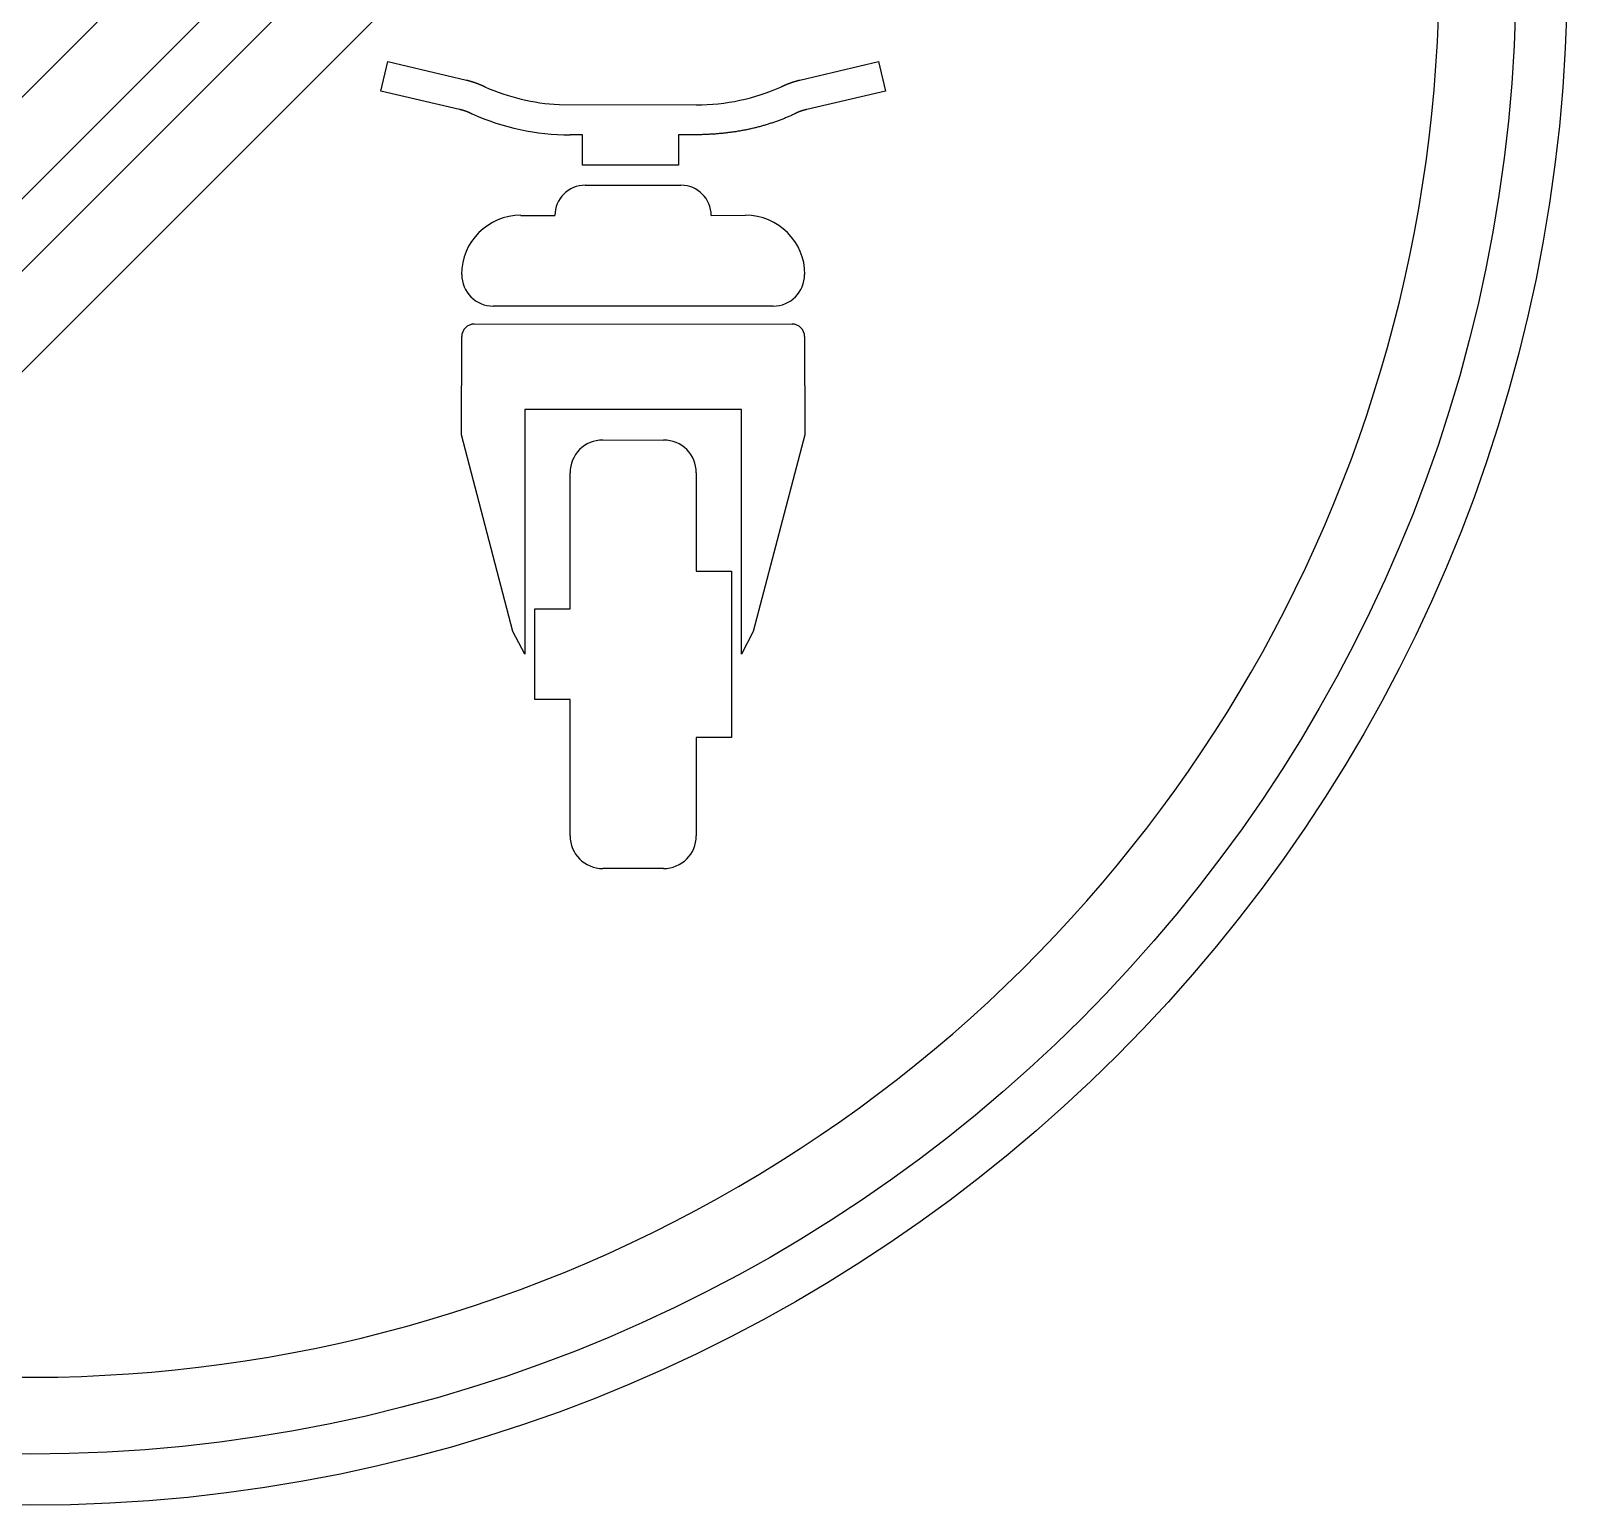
# Model space of a CAD drawing. Extents: x 0 to 600, y 0 to 600.
# Drawn here: x 300 to 600, y 0 to 288 of the extents above; entities that cross this region are included whole.
import ezdxf

# ---------------------------------------------------------------- set-up
doc = ezdxf.new("R2010")
doc.units = 0
doc.header["$LTSCALE"] = 25
doc.linetypes.add('AUSGEZOGEN', pattern=[0])
doc.layers.get('0').update_dxf_attribs({"linetype": 'AUSGEZOGEN'})

msp = doc.modelspace()

# ---------------------------------------------------------------- linework, layer by layer
for p, q in [((117.55, 94.26), (505.79, 482.47)), ((514.82, 471.7), (128.3, 85.18)), ((136.29, 79.03), (521, 463.74)), ((529.06, 452.07), (147.76, 70.99)), ((368.36, 276.19), (369.69, 281.95)), ((369.69, 281.95), (385.06, 278.36)), ((450.17, 278.36), (465.54, 281.95)), ((465.54, 281.95), (466.87, 276.19)), ((383.73, 272.6), (368.36, 276.19)), ((385.06, 278.36), (385.09, 278.35)), ((385.09, 278.35), (385.13, 278.34)), ((385.13, 278.34), (385.17, 278.33)), ((385.17, 278.33), (385.21, 278.32)), ((385.21, 278.32), (385.25, 278.31)), ((385.25, 278.31), (385.28, 278.3)), ((385.28, 278.3), (385.32, 278.29)), ((385.32, 278.29), (385.36, 278.28)), ((385.36, 278.28), (385.4, 278.27)), ((385.4, 278.27), (385.43, 278.26)), ((385.43, 278.26), (385.47, 278.25)), ((385.47, 278.25), (385.51, 278.24)), ((385.51, 278.24), (385.54, 278.23)), ((385.54, 278.23), (385.58, 278.22)), ((385.58, 278.22), (385.62, 278.21)), ((385.62, 278.21), (385.65, 278.2)), ((385.65, 278.2), (385.69, 278.19)), ((385.69, 278.19), (385.73, 278.18)), ((385.73, 278.18), (385.76, 278.17)), ((385.76, 278.17), (385.8, 278.16)), ((385.8, 278.16), (385.84, 278.15)), ((385.84, 278.15), (385.87, 278.14)), ((385.87, 278.14), (385.91, 278.13)), ((385.91, 278.13), (385.95, 278.12)), ((385.95, 278.12), (385.98, 278.1)), ((385.98, 278.1), (386.02, 278.09)), ((386.02, 278.09), (386.05, 278.08)), ((386.05, 278.08), (386.09, 278.07)), ((386.09, 278.07), (386.13, 278.06)), ((386.13, 278.06), (386.16, 278.05)), ((386.16, 278.05), (386.2, 278.04)), ((386.2, 278.04), (386.23, 278.03)), ((386.23, 278.03), (386.27, 278.01)), ((386.27, 278.01), (386.3, 278)), ((386.3, 278), (386.34, 277.99)), ((386.34, 277.99), (386.38, 277.98)), ((386.38, 277.98), (386.41, 277.97)), ((386.41, 277.97), (386.45, 277.96)), ((386.45, 277.96), (386.48, 277.94)), ((386.48, 277.94), (386.52, 277.93)), ((386.52, 277.93), (386.55, 277.92)), ((386.55, 277.92), (386.59, 277.91)), ((386.59, 277.91), (386.62, 277.9)), ((386.62, 277.9), (386.66, 277.88)), ((386.66, 277.88), (386.69, 277.87)), ((386.69, 277.87), (386.73, 277.86)), ((386.73, 277.86), (386.77, 277.85)), ((386.77, 277.85), (386.8, 277.83)), ((386.8, 277.83), (386.84, 277.82)), ((386.84, 277.82), (386.87, 277.81)), ((386.87, 277.81), (386.91, 277.8)), ((386.91, 277.8), (386.94, 277.78)), ((386.94, 277.78), (386.98, 277.77)), ((386.98, 277.77), (387.01, 277.76)), ((387.01, 277.76), (387.05, 277.74)), ((387.05, 277.74), (387.08, 277.73)), ((387.08, 277.73), (387.12, 277.72)), ((387.12, 277.72), (387.15, 277.7)), ((387.15, 277.7), (387.19, 277.69)), ((387.19, 277.69), (387.22, 277.68)), ((387.22, 277.68), (387.26, 277.66)), ((387.26, 277.66), (387.29, 277.65)), ((387.29, 277.65), (387.33, 277.64)), ((387.33, 277.64), (387.37, 277.62)), ((387.37, 277.62), (387.4, 277.61)), ((387.4, 277.61), (387.44, 277.6)), ((387.44, 277.6), (387.47, 277.58)), ((387.47, 277.58), (387.51, 277.57)), ((387.51, 277.57), (387.54, 277.55)), ((387.54, 277.55), (387.58, 277.54)), ((387.58, 277.54), (387.61, 277.52)), ((387.61, 277.52), (387.65, 277.51)), ((387.65, 277.51), (387.68, 277.5)), ((387.68, 277.5), (387.72, 277.48)), ((387.72, 277.48), (387.76, 277.47)), ((387.76, 277.47), (387.79, 277.45)), ((387.79, 277.45), (387.83, 277.44)), ((387.83, 277.44), (387.86, 277.42)), ((387.86, 277.42), (387.9, 277.41)), ((387.9, 277.41), (387.94, 277.39)), ((387.94, 277.39), (387.97, 277.37)), ((387.97, 277.37), (388.01, 277.36)), ((388.01, 277.36), (388.04, 277.34)), ((388.04, 277.34), (388.08, 277.33)), ((388.08, 277.33), (388.12, 277.31)), ((388.12, 277.31), (388.15, 277.3)), ((388.15, 277.3), (388.19, 277.28)), ((388.19, 277.28), (388.23, 277.26)), ((388.23, 277.26), (388.26, 277.25)), ((388.26, 277.25), (388.3, 277.23)), ((388.3, 277.23), (388.34, 277.22)), ((388.34, 277.22), (388.37, 277.2)), ((388.37, 277.2), (388.41, 277.18)), ((388.41, 277.18), (388.45, 277.17)), ((388.45, 277.17), (388.48, 277.15)), ((388.48, 277.15), (388.52, 277.13)), ((388.52, 277.13), (388.56, 277.11)), ((388.56, 277.11), (388.59, 277.1)), ((388.59, 277.1), (388.63, 277.08)), ((388.63, 277.08), (388.67, 277.06)), ((388.67, 277.06), (388.66, 277.04)), ((388.67, 277.06), (388.67, 277.07)), ((388.67, 277.07), (388.67, 277.06)), ((446.56, 277.06), (446.6, 277.08)), ((446.59, 277.04), (446.56, 277.06)), ((446.6, 277.08), (446.64, 277.1)), ((446.64, 277.1), (446.67, 277.11)), ((446.67, 277.11), (446.71, 277.13)), ((446.71, 277.13), (446.75, 277.15)), ((446.75, 277.15), (446.78, 277.17)), ((446.78, 277.17), (446.82, 277.18)), ((446.82, 277.18), (446.86, 277.2)), ((446.86, 277.2), (446.89, 277.22)), ((446.89, 277.22), (446.93, 277.23)), ((446.93, 277.23), (446.97, 277.25)), ((446.97, 277.25), (447, 277.26)), ((447, 277.26), (447.04, 277.28)), ((447.04, 277.28), (447.08, 277.3)), ((447.08, 277.3), (447.11, 277.31)), ((447.11, 277.31), (447.15, 277.33)), ((447.15, 277.33), (447.19, 277.34)), ((447.19, 277.34), (447.22, 277.36)), ((447.22, 277.36), (447.26, 277.37)), ((447.26, 277.37), (447.29, 277.39)), ((447.29, 277.39), (447.33, 277.41)), ((447.33, 277.41), (447.37, 277.42)), ((447.37, 277.42), (447.4, 277.44)), ((447.4, 277.44), (447.44, 277.45)), ((447.44, 277.45), (447.47, 277.47)), ((447.47, 277.47), (447.51, 277.48)), ((447.51, 277.48), (447.54, 277.5)), ((447.54, 277.5), (447.58, 277.51)), ((447.58, 277.51), (447.62, 277.52)), ((447.62, 277.52), (447.65, 277.54)), ((447.65, 277.54), (447.69, 277.55)), ((447.69, 277.55), (447.72, 277.57)), ((447.72, 277.57), (447.76, 277.58)), ((447.76, 277.58), (447.79, 277.6)), ((447.79, 277.6), (447.83, 277.61)), ((447.83, 277.61), (447.86, 277.62)), ((447.86, 277.62), (447.9, 277.64)), ((447.9, 277.64), (447.94, 277.65)), ((447.94, 277.65), (447.97, 277.66)), ((447.97, 277.66), (448.01, 277.68)), ((448.01, 277.68), (448.04, 277.69)), ((448.04, 277.69), (448.08, 277.7)), ((448.08, 277.7), (448.11, 277.72)), ((448.11, 277.72), (448.15, 277.73)), ((448.15, 277.73), (448.18, 277.74)), ((448.18, 277.74), (448.22, 277.76)), ((448.22, 277.76), (448.25, 277.77)), ((448.25, 277.77), (448.29, 277.78)), ((448.29, 277.78), (448.32, 277.8)), ((448.32, 277.8), (448.36, 277.81)), ((448.36, 277.81), (448.39, 277.82)), ((448.39, 277.82), (448.43, 277.83)), ((448.43, 277.83), (448.46, 277.85)), ((448.46, 277.85), (448.5, 277.86)), ((448.5, 277.86), (448.54, 277.87)), ((448.54, 277.87), (448.57, 277.88)), ((448.57, 277.88), (448.61, 277.9)), ((448.61, 277.9), (448.64, 277.91)), ((448.64, 277.91), (448.68, 277.92)), ((448.68, 277.92), (448.71, 277.93)), ((448.71, 277.93), (448.75, 277.94)), ((448.75, 277.94), (448.78, 277.96)), ((448.78, 277.96), (448.82, 277.97)), ((448.82, 277.97), (448.85, 277.98)), ((448.85, 277.98), (448.89, 277.99)), ((448.89, 277.99), (448.93, 278)), ((448.93, 278), (448.96, 278.01)), ((448.96, 278.01), (449, 278.03)), ((449, 278.03), (449.03, 278.04)), ((449.03, 278.04), (449.07, 278.05)), ((449.07, 278.05), (449.1, 278.06)), ((449.1, 278.06), (449.14, 278.07)), ((449.14, 278.07), (449.18, 278.08)), ((449.18, 278.08), (449.21, 278.09)), ((449.21, 278.09), (449.25, 278.1)), ((449.25, 278.1), (449.28, 278.12)), ((449.28, 278.12), (449.32, 278.13)), ((449.32, 278.13), (449.36, 278.14)), ((449.36, 278.14), (449.39, 278.15)), ((449.39, 278.15), (449.43, 278.16)), ((449.43, 278.16), (449.47, 278.17)), ((449.47, 278.17), (449.5, 278.18)), ((449.5, 278.18), (449.54, 278.19)), ((449.54, 278.19), (449.58, 278.2)), ((449.58, 278.2), (449.61, 278.21)), ((449.61, 278.21), (449.65, 278.22)), ((449.65, 278.22), (449.69, 278.23)), ((449.69, 278.23), (449.72, 278.24)), ((449.72, 278.24), (449.76, 278.25)), ((449.76, 278.25), (449.8, 278.26)), ((449.8, 278.26), (449.83, 278.27)), ((449.83, 278.27), (449.87, 278.28)), ((449.87, 278.28), (449.91, 278.29)), ((449.91, 278.29), (449.95, 278.3)), ((449.95, 278.3), (449.98, 278.31)), ((449.98, 278.31), (450.02, 278.32)), ((450.02, 278.32), (450.06, 278.33)), ((450.06, 278.33), (450.1, 278.34)), ((450.1, 278.34), (450.14, 278.35)), ((450.14, 278.35), (450.17, 278.36)), ((466.87, 276.19), (451.5, 272.6)), ((403.16, 273.56), (429.95, 273.5)), ((383.76, 272.6), (383.73, 272.6)), ((383.79, 272.59), (383.76, 272.6)), ((383.83, 272.58), (383.79, 272.59)), ((383.86, 272.57), (383.83, 272.58)), ((383.89, 272.56), (383.86, 272.57)), ((383.92, 272.56), (383.89, 272.56)), ((383.95, 272.55), (383.92, 272.56)), ((383.98, 272.54), (383.95, 272.55)), ((384.02, 272.53), (383.98, 272.54)), ((384.05, 272.52), (384.02, 272.53)), ((384.08, 272.52), (384.05, 272.52)), ((384.11, 272.51), (384.08, 272.52)), ((384.14, 272.5), (384.11, 272.51)), ((384.17, 272.49), (384.14, 272.5)), ((384.2, 272.48), (384.17, 272.49)), ((384.22, 272.48), (384.2, 272.48)), ((384.25, 272.47), (384.22, 272.48)), ((384.28, 272.46), (384.25, 272.47)), ((384.31, 272.45), (384.28, 272.46)), ((384.34, 272.44), (384.31, 272.45)), ((384.37, 272.44), (384.34, 272.44)), ((384.39, 272.43), (384.37, 272.44)), ((384.42, 272.42), (384.39, 272.43)), ((384.45, 272.41), (384.42, 272.42)), ((384.48, 272.4), (384.45, 272.41)), ((384.5, 272.4), (384.48, 272.4)), ((384.53, 272.39), (384.5, 272.4)), ((384.56, 272.38), (384.53, 272.39)), ((384.58, 272.37), (384.56, 272.38)), ((384.61, 272.36), (384.58, 272.37)), ((384.63, 272.35), (384.61, 272.36)), ((384.66, 272.35), (384.63, 272.35)), ((384.68, 272.34), (384.66, 272.35)), ((384.71, 272.33), (384.68, 272.34)), ((384.73, 272.32), (384.71, 272.33)), ((384.76, 272.31), (384.73, 272.32)), ((384.78, 272.3), (384.76, 272.31)), ((384.81, 272.3), (384.78, 272.3)), ((384.83, 272.29), (384.81, 272.3)), ((384.86, 272.28), (384.83, 272.29)), ((384.88, 272.27), (384.86, 272.28)), ((384.91, 272.26), (384.88, 272.27)), ((384.93, 272.25), (384.91, 272.26)), ((384.95, 272.24), (384.93, 272.25)), ((384.98, 272.24), (384.95, 272.24)), ((385, 272.23), (384.98, 272.24)), ((385.02, 272.22), (385, 272.23)), ((385.05, 272.21), (385.02, 272.22)), ((385.07, 272.2), (385.05, 272.21)), ((385.09, 272.19), (385.07, 272.2)), ((385.12, 272.18), (385.09, 272.19)), ((385.14, 272.17), (385.12, 272.18)), ((385.16, 272.16), (385.14, 272.17)), ((385.18, 272.16), (385.16, 272.16)), ((385.21, 272.15), (385.18, 272.16)), ((385.23, 272.14), (385.21, 272.15)), ((385.25, 272.13), (385.23, 272.14)), ((385.27, 272.12), (385.25, 272.13)), ((385.3, 272.11), (385.27, 272.12)), ((385.32, 272.1), (385.3, 272.11)), ((385.34, 272.09), (385.32, 272.1)), ((385.36, 272.08), (385.34, 272.09)), ((385.38, 272.07), (385.36, 272.08)), ((385.41, 272.06), (385.38, 272.07)), ((385.43, 272.06), (385.41, 272.06)), ((385.45, 272.05), (385.43, 272.06)), ((385.47, 272.04), (385.45, 272.05)), ((385.49, 272.03), (385.47, 272.04)), ((385.51, 272.02), (385.49, 272.03)), ((385.53, 272.01), (385.51, 272.02)), ((385.56, 272), (385.53, 272.01)), ((385.58, 271.99), (385.56, 272)), ((385.6, 271.98), (385.58, 271.99)), ((385.62, 271.97), (385.6, 271.98)), ((385.64, 271.96), (385.62, 271.97)), ((385.66, 271.95), (385.64, 271.96)), ((385.68, 271.94), (385.66, 271.95)), ((385.71, 271.93), (385.68, 271.94)), ((385.73, 271.92), (385.71, 271.93)), ((385.75, 271.91), (385.73, 271.92)), ((385.77, 271.9), (385.75, 271.91)), ((385.79, 271.89), (385.77, 271.9)), ((385.81, 271.88), (385.79, 271.89)), ((385.83, 271.87), (385.81, 271.88)), ((385.86, 271.86), (385.83, 271.87)), ((385.88, 271.85), (385.86, 271.86)), ((385.9, 271.84), (385.88, 271.85)), ((385.92, 271.83), (385.9, 271.84)), ((385.94, 271.82), (385.92, 271.83)), ((385.96, 271.81), (385.94, 271.82)), ((385.98, 271.8), (385.96, 271.81)), ((386.01, 271.79), (385.98, 271.8)), ((386.03, 271.78), (386.01, 271.79)), ((386.05, 271.76), (386.03, 271.78)), ((386.07, 271.75), (386.05, 271.76)), ((386.09, 271.74), (386.07, 271.75)), ((386.12, 271.73), (386.09, 271.74)), ((386.14, 271.72), (386.12, 271.73)), ((386.16, 271.71), (386.14, 271.72)), ((386.18, 271.7), (386.16, 271.71)), ((386.2, 271.73), (386.18, 271.7)), ((444.87, 270.02), (444.69, 269.96)), ((445.05, 270.08), (444.87, 270.02)), ((445.23, 270.14), (445.05, 270.08)), ((445.41, 270.2), (445.23, 270.14)), ((445.59, 270.27), (445.41, 270.2)), ((445.77, 270.33), (445.59, 270.27)), ((445.95, 270.4), (445.77, 270.33)), ((446.13, 270.46), (445.95, 270.4)), ((446.3, 270.53), (446.13, 270.46)), ((446.48, 270.6), (446.3, 270.53)), ((446.66, 270.66), (446.48, 270.6)), ((446.83, 270.73), (446.66, 270.66)), ((447, 270.8), (446.83, 270.73)), ((447.18, 270.87), (447, 270.8)), ((447.35, 270.94), (447.18, 270.87)), ((447.52, 271.02), (447.35, 270.94)), ((447.7, 271.09), (447.52, 271.02)), ((447.87, 271.16), (447.7, 271.09)), ((448.04, 271.24), (447.87, 271.16)), ((448.21, 271.31), (448.04, 271.24)), ((448.38, 271.39), (448.21, 271.31)), ((448.55, 271.46), (448.38, 271.39)), ((448.71, 271.54), (448.55, 271.46)), ((448.88, 271.62), (448.71, 271.54)), ((449.05, 271.7), (448.88, 271.62)), ((449.07, 271.71), (449.05, 271.7)), ((449.05, 271.7), (449.05, 271.7)), ((449.09, 271.72), (449.07, 271.71)), ((449.11, 271.73), (449.09, 271.72)), ((449.14, 271.74), (449.11, 271.73)), ((449.16, 271.75), (449.14, 271.74)), ((449.18, 271.76), (449.16, 271.75)), ((449.2, 271.78), (449.18, 271.76)), ((449.22, 271.79), (449.2, 271.78)), ((449.25, 271.8), (449.22, 271.79)), ((449.27, 271.81), (449.25, 271.8)), ((449.29, 271.82), (449.27, 271.81)), ((449.31, 271.83), (449.29, 271.82)), ((449.33, 271.84), (449.31, 271.83)), ((449.35, 271.85), (449.33, 271.84)), ((449.37, 271.86), (449.35, 271.85)), ((449.4, 271.87), (449.37, 271.86)), ((449.42, 271.88), (449.4, 271.87)), ((449.44, 271.89), (449.42, 271.88)), ((449.46, 271.9), (449.44, 271.89)), ((449.48, 271.91), (449.46, 271.9)), ((449.5, 271.92), (449.48, 271.91)), ((449.52, 271.93), (449.5, 271.92)), ((449.55, 271.94), (449.52, 271.93)), ((449.57, 271.95), (449.55, 271.94)), ((449.59, 271.96), (449.57, 271.95)), ((449.61, 271.97), (449.59, 271.96)), ((449.63, 271.98), (449.61, 271.97)), ((449.65, 271.99), (449.63, 271.98)), ((449.67, 272), (449.65, 271.99)), ((449.69, 272.01), (449.67, 272)), ((449.72, 272.02), (449.69, 272.01)), ((449.74, 272.03), (449.72, 272.02)), ((449.76, 272.04), (449.74, 272.03)), ((449.78, 272.05), (449.76, 272.04)), ((449.8, 272.06), (449.78, 272.05)), ((449.82, 272.06), (449.8, 272.06)), ((449.85, 272.07), (449.82, 272.06)), ((449.87, 272.08), (449.85, 272.07)), ((449.89, 272.09), (449.87, 272.08)), ((449.91, 272.1), (449.89, 272.09)), ((449.93, 272.11), (449.91, 272.1)), ((449.96, 272.12), (449.93, 272.11)), ((449.98, 272.13), (449.96, 272.12)), ((450, 272.14), (449.98, 272.13)), ((450.02, 272.15), (450, 272.14)), ((450.05, 272.16), (450.02, 272.15)), ((450.07, 272.16), (450.05, 272.16)), ((450.09, 272.17), (450.07, 272.16)), ((450.11, 272.18), (450.09, 272.17)), ((450.14, 272.19), (450.11, 272.18)), ((450.16, 272.2), (450.14, 272.19)), ((450.18, 272.21), (450.16, 272.2)), ((450.21, 272.22), (450.18, 272.21)), ((450.23, 272.23), (450.21, 272.22)), ((450.25, 272.24), (450.23, 272.23)), ((450.28, 272.24), (450.25, 272.24)), ((450.3, 272.25), (450.28, 272.24)), ((450.32, 272.26), (450.3, 272.25)), ((450.35, 272.27), (450.32, 272.26)), ((450.37, 272.28), (450.35, 272.27)), ((450.4, 272.29), (450.37, 272.28)), ((450.42, 272.3), (450.4, 272.29)), ((450.45, 272.3), (450.42, 272.3)), ((450.47, 272.31), (450.45, 272.3)), ((450.49, 272.32), (450.47, 272.31)), ((450.52, 272.33), (450.49, 272.32)), ((450.55, 272.34), (450.52, 272.33)), ((450.57, 272.35), (450.55, 272.34)), ((450.6, 272.35), (450.57, 272.35)), ((450.62, 272.36), (450.6, 272.35)), ((450.65, 272.37), (450.62, 272.36)), ((450.67, 272.38), (450.65, 272.37)), ((450.7, 272.39), (450.67, 272.38)), ((450.73, 272.4), (450.7, 272.39)), ((450.75, 272.4), (450.73, 272.4)), ((450.78, 272.41), (450.75, 272.4)), ((450.81, 272.42), (450.78, 272.41)), ((450.84, 272.43), (450.81, 272.42)), ((450.86, 272.44), (450.84, 272.43)), ((450.89, 272.44), (450.86, 272.44)), ((450.92, 272.45), (450.89, 272.44)), ((450.95, 272.46), (450.92, 272.45)), ((450.98, 272.47), (450.95, 272.46)), ((451.01, 272.48), (450.98, 272.47)), ((451.03, 272.48), (451.01, 272.48)), ((451.06, 272.49), (451.03, 272.48)), ((451.09, 272.5), (451.06, 272.49)), ((451.12, 272.51), (451.09, 272.5)), ((451.15, 272.52), (451.12, 272.51)), ((451.18, 272.52), (451.15, 272.52)), ((451.21, 272.53), (451.18, 272.52)), ((451.25, 272.54), (451.21, 272.53)), ((451.28, 272.55), (451.25, 272.54)), ((451.31, 272.56), (451.28, 272.55)), ((451.34, 272.56), (451.31, 272.56)), ((451.37, 272.57), (451.34, 272.56)), ((451.4, 272.58), (451.37, 272.57)), ((451.44, 272.59), (451.4, 272.58)), ((451.47, 272.6), (451.44, 272.59)), ((451.5, 272.6), (451.47, 272.6)), ((407.76, 267.67), (405.3, 267.67)), ((407.76, 261.76), (407.76, 267.67)), ((429.93, 267.67), (426.48, 267.67)), ((426.48, 267.67), (426.48, 261.76)), ((430.14, 267.67), (429.93, 267.67)), ((430.35, 267.67), (430.14, 267.67)), ((430.55, 267.68), (430.35, 267.67)), ((430.76, 267.68), (430.55, 267.68)), ((430.96, 267.68), (430.76, 267.68)), ((431.17, 267.69), (430.96, 267.68)), ((431.37, 267.69), (431.17, 267.69)), ((431.58, 267.7), (431.37, 267.69)), ((431.79, 267.71), (431.58, 267.7)), ((431.99, 267.72), (431.79, 267.71)), ((432.2, 267.73), (431.99, 267.72)), ((432.4, 267.74), (432.2, 267.73)), ((432.6, 267.75), (432.4, 267.74)), ((432.81, 267.76), (432.6, 267.75)), ((433.01, 267.77), (432.81, 267.76)), ((433.22, 267.78), (433.01, 267.77)), ((433.42, 267.8), (433.22, 267.78)), ((433.62, 267.81), (433.42, 267.8)), ((433.83, 267.83), (433.62, 267.81)), ((434.03, 267.84), (433.83, 267.83)), ((434.23, 267.86), (434.03, 267.84)), ((434.44, 267.88), (434.23, 267.86)), ((434.64, 267.9), (434.44, 267.88)), ((434.84, 267.92), (434.64, 267.9)), ((435.04, 267.94), (434.84, 267.92)), ((435.24, 267.96), (435.04, 267.94)), ((435.45, 267.98), (435.24, 267.96)), ((435.65, 268), (435.45, 267.98)), ((435.85, 268.03), (435.65, 268)), ((436.05, 268.05), (435.85, 268.03)), ((436.25, 268.08), (436.05, 268.05)), ((436.45, 268.1), (436.25, 268.08)), ((436.65, 268.13), (436.45, 268.1)), ((436.85, 268.16), (436.65, 268.13)), ((437.05, 268.18), (436.85, 268.16)), ((437.25, 268.21), (437.05, 268.18)), ((437.44, 268.24), (437.25, 268.21)), ((437.64, 268.27), (437.44, 268.24)), ((437.84, 268.3), (437.64, 268.27)), ((438.04, 268.34), (437.84, 268.3)), ((438.23, 268.37), (438.04, 268.34)), ((438.43, 268.4), (438.23, 268.37)), ((438.63, 268.44), (438.43, 268.4)), ((438.82, 268.47), (438.63, 268.44)), ((439.02, 268.51), (438.82, 268.47)), ((439.21, 268.55), (439.02, 268.51)), ((439.41, 268.58), (439.21, 268.55)), ((439.6, 268.62), (439.41, 268.58)), ((439.8, 268.66), (439.6, 268.62)), ((439.99, 268.7), (439.8, 268.66)), ((440.19, 268.74), (439.99, 268.7)), ((440.38, 268.78), (440.19, 268.74)), ((440.57, 268.83), (440.38, 268.78)), ((440.76, 268.87), (440.57, 268.83)), ((440.95, 268.91), (440.76, 268.87)), ((441.15, 268.96), (440.95, 268.91)), ((441.34, 269), (441.15, 268.96)), ((441.53, 269.05), (441.34, 269)), ((441.72, 269.1), (441.53, 269.05)), ((441.91, 269.14), (441.72, 269.1)), ((442.1, 269.19), (441.91, 269.14)), ((442.28, 269.24), (442.1, 269.19)), ((442.47, 269.29), (442.28, 269.24)), ((442.66, 269.34), (442.47, 269.29)), ((442.85, 269.4), (442.66, 269.34)), ((443.03, 269.45), (442.85, 269.4)), ((443.22, 269.5), (443.03, 269.45)), ((443.41, 269.56), (443.22, 269.5)), ((443.59, 269.61), (443.41, 269.56)), ((443.78, 269.67), (443.59, 269.61)), ((443.96, 269.72), (443.78, 269.67)), ((444.14, 269.78), (443.96, 269.72)), ((444.33, 269.84), (444.14, 269.78)), ((444.51, 269.9), (444.33, 269.84)), ((444.69, 269.96), (444.51, 269.9)), ((426.48, 261.76), (407.76, 261.76)), ((408.25, 257.8), (426.95, 257.8)), ((395.7, 251.91), (395.72, 251.91)), ((395.72, 251.91), (402.35, 251.9)), ((432.85, 251.9), (439.55, 251.95)), ((384.15, 240.35), (384.1, 240.35)), ((451.15, 240.35), (451.1, 240.35)), ((444.95, 234.2), (390.3, 234.2)), ((384.12, 209.05), (384.15, 228.25)), ((386.58, 230.73), (448.65, 230.7)), ((451.1, 228.25), (451.11, 209.05)), ((438.8, 213.98), (396.44, 213.98)), ((396.44, 213.98), (396.44, 166.2)), ((438.8, 166.2), (438.8, 213.98)), ((394.15, 170.63), (384.12, 209.05)), ((411.7, 208.07), (423.55, 208.05)), ((451.11, 209.05), (441.07, 170.63)), ((405.3, 175.07), (405.3, 201.65)), ((429.95, 201.65), (429.93, 182.46)), ((429.93, 182.46), (436.83, 182.46)), ((436.83, 182.46), (436.83, 149.95)), ((398.41, 157.34), (398.41, 175.07)), ((398.41, 175.07), (405.3, 175.07)), ((396.44, 166.2), (394.15, 170.63)), ((441.07, 170.63), (438.8, 166.2)), ((405.3, 157.34), (398.41, 157.34)), ((405.3, 130.75), (405.3, 157.34)), ((436.83, 149.95), (429.93, 149.95)), ((429.93, 149.95), (429.95, 130.75)), ((423.55, 124.35), (411.7, 124.35))]:
    msp.add_line(p, q)
for radius in [300, 290]:
    msp.add_circle((300, 300), radius)
for centre, radius, start, end in [((299.55, 300), 274.55, 56.595, 213.415), ((300, 300), 275, 236.385, 360), ((405.3, 314.4), 40.9, 246, 267), ((429.95, 314.4), 40.9, 270, 294), ((405.3, 314.4), 46.75, 245.885, 270), ((408.25, 251.9), 5.9, 90.005, 180), ((426.95, 251.9), 5.9, 0, 90), ((395.7, 240.35), 11.6, 90, 180), ((439.55, 240.35), 11.6, 0, 90), ((390.3, 240.35), 6.15, 180, 270), ((444.95, 240.35), 6.15, 270, 360), ((386.6, 228.25), 2.45, 90, 180), ((448.65, 228.25), 2.45, 0, 90), ((411.7, 201.65), 6.4, 90, 180), ((423.55, 201.65), 6.4, 0, 90), ((411.7, 130.75), 6.4, 180, 270), ((423.55, 130.75), 6.4, 270, 360)]:
    msp.add_arc(centre, radius, start, end)

doc.saveas('drawing.dxf')
